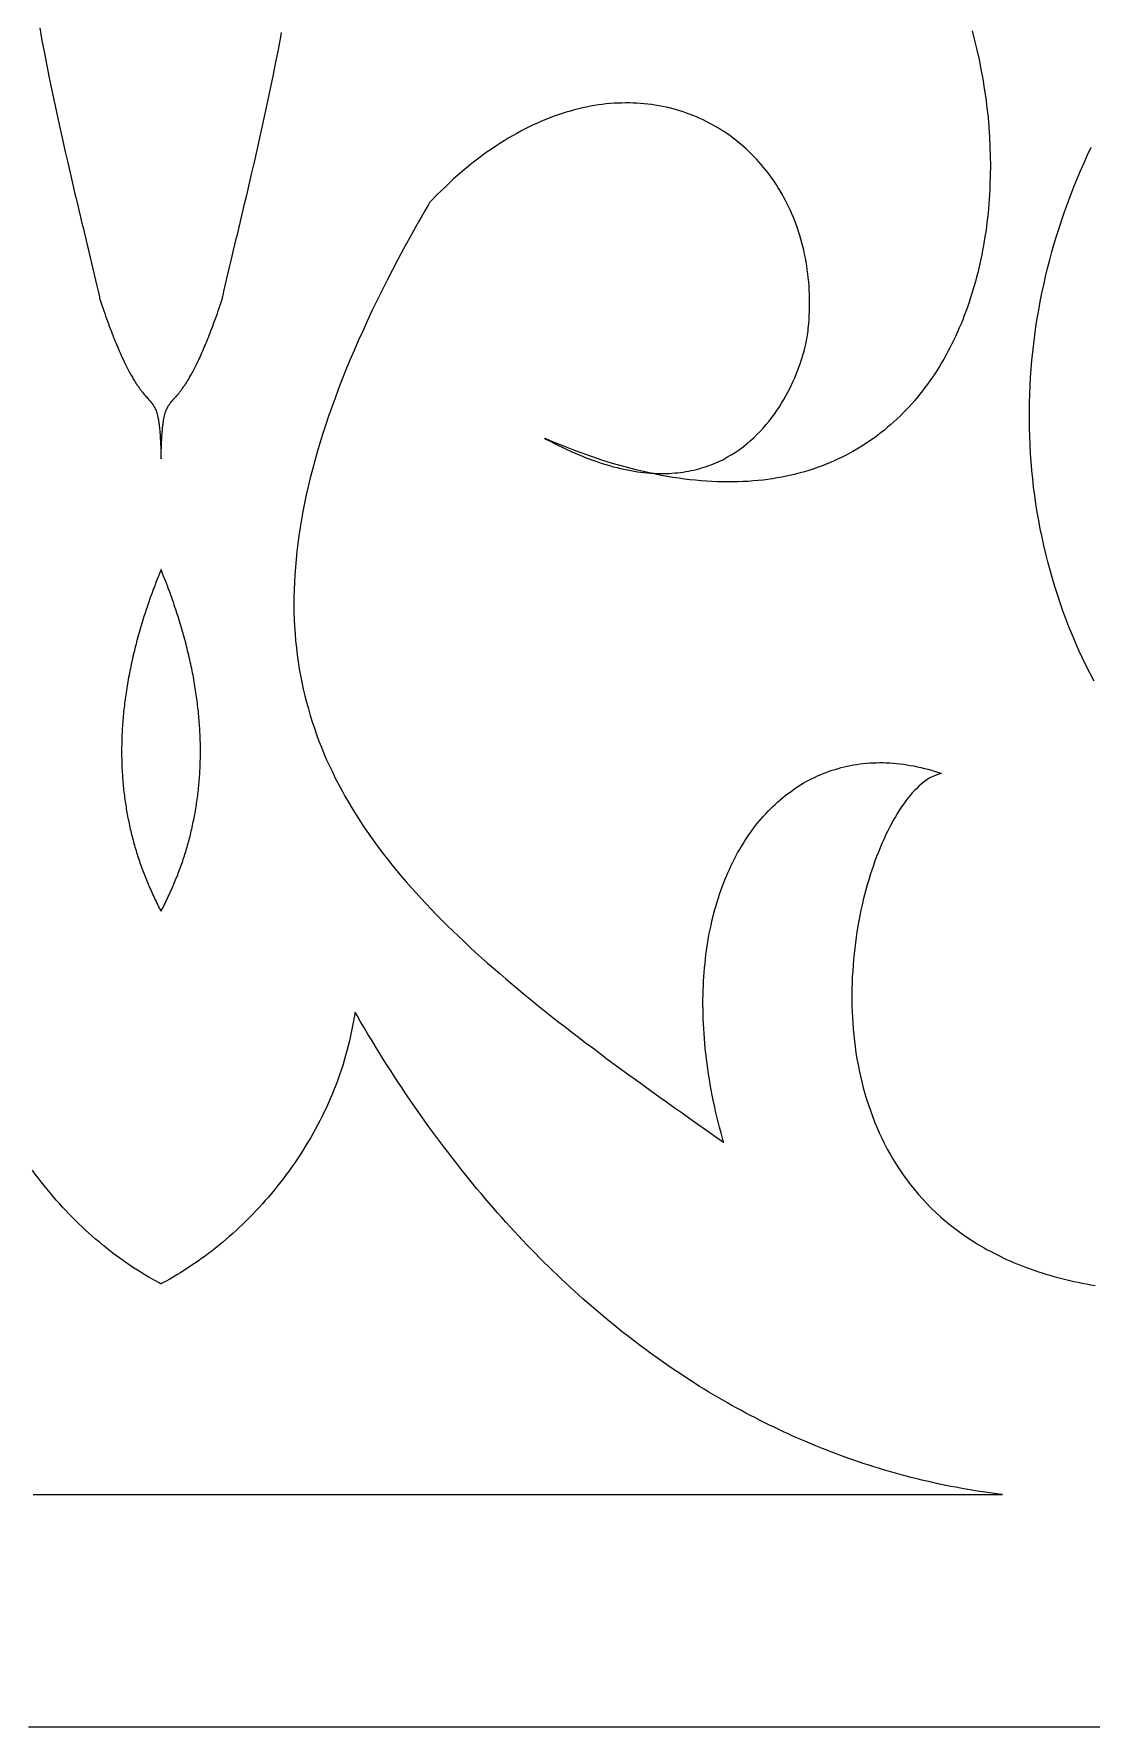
# Model space of a CAD drawing. Extents: x -53 to 64, y 95 to 135.
# Drawn here: x -11.59 to 2.4, y 95.46 to 117.87 of the extents above; entities that cross this region are included whole.
import ezdxf

# ---------------------------------------------------------------- set-up
doc = ezdxf.new("R2010")
doc.units = 0
doc.header["$MEASUREMENT"] = 0
doc.layers.add('LAYER_1', color=18, linetype='CONTINUOUS')

msp = doc.modelspace()

# ---------------------------------------------------------------- linework, layer by layer
at = {"layer": 'LAYER_1'}
for points in [[(-11.509, 117.952), (-11.494, 117.868), (-11.479, 117.785), (-11.447, 117.62), (-11.415, 117.455), (-11.382, 117.29), (-11.348, 117.125), (-11.314, 116.962), (-11.279, 116.799), (-11.243, 116.636), (-11.207, 116.474), (-11.171, 116.314), (-11.134, 116.154), (-11.097, 115.994), (-11.06, 115.836), (-11.042, 115.758), (-11.023, 115.679), (-11.005, 115.601), (-10.986, 115.523), (-10.968, 115.446), (-10.95, 115.369), (-10.931, 115.292), (-10.913, 115.215), (-10.895, 115.139), (-10.877, 115.063), (-10.859, 114.987), (-10.841, 114.912), (-10.823, 114.837), (-10.805, 114.762), (-10.788, 114.688), (-10.771, 114.614), (-10.753, 114.541), (-10.736, 114.468), (-10.719, 114.395), (-10.717, 114.386), (-10.717, 114.385), (-10.717, 114.385), (-10.717, 114.385), (-10.717, 114.385), (-10.717, 114.385), (-10.717, 114.385), (-10.717, 114.385), (-10.717, 114.385), (-10.717, 114.384), (-10.717, 114.382), (-10.717, 114.381), (-10.717, 114.377), (-10.717, 114.375), (-10.717, 114.374), (-10.717, 114.373), (-10.717, 114.373), (-10.717, 114.372), (-10.717, 114.372), (-10.717, 114.372), (-10.717, 114.372), (-10.717, 114.372), (-10.717, 114.371), (-10.713, 114.361), (-10.7, 114.322), (-10.687, 114.284), (-10.674, 114.246), (-10.662, 114.21), (-10.649, 114.174), (-10.637, 114.139), (-10.624, 114.105), (-10.612, 114.071), (-10.6, 114.038), (-10.588, 114.006), (-10.576, 113.975), (-10.565, 113.945), (-10.553, 113.915), (-10.542, 113.886), (-10.531, 113.857), (-10.52, 113.829), (-10.509, 113.802), (-10.498, 113.776), (-10.487, 113.75), (-10.477, 113.725), (-10.466, 113.701), (-10.456, 113.677), (-10.446, 113.653), (-10.436, 113.631), (-10.426, 113.609), (-10.416, 113.587), (-10.406, 113.566), (-10.397, 113.546), (-10.387, 113.526), (-10.378, 113.507), (-10.368, 113.488), (-10.359, 113.47), (-10.35, 113.452), (-10.341, 113.435), (-10.333, 113.418), (-10.324, 113.402), (-10.316, 113.386), (-10.307, 113.371), (-10.299, 113.356), (-10.291, 113.342), (-10.283, 113.328), (-10.275, 113.314), (-10.267, 113.301), (-10.259, 113.288), (-10.251, 113.276), (-10.244, 113.264), (-10.236, 113.252), (-10.229, 113.241), (-10.222, 113.23), (-10.215, 113.22), (-10.208, 113.21), (-10.201, 113.2), (-10.194, 113.19), (-10.187, 113.181), (-10.181, 113.172), (-10.174, 113.163), (-10.168, 113.154), (-10.161, 113.146), (-10.149, 113.131), (-10.137, 113.116), (-10.126, 113.102), (-10.114, 113.089), (-10.104, 113.076), (-10.093, 113.064), (-10.083, 113.053), (-10.073, 113.042), (-10.064, 113.031), (-10.055, 113.021), (-10.046, 113.011), (-10.038, 113.001), (-10.03, 112.99), (-10.022, 112.98), (-10.014, 112.97), (-10.007, 112.96), (-10, 112.949), (-9.994, 112.938), (-9.987, 112.926), (-9.981, 112.914), (-9.975, 112.901), (-9.97, 112.888), (-9.965, 112.873), (-9.96, 112.858), (-9.955, 112.842), (-9.953, 112.834), (-9.95, 112.825), (-9.948, 112.816), (-9.946, 112.807), (-9.944, 112.797), (-9.942, 112.787), (-9.94, 112.777), (-9.938, 112.766), (-9.936, 112.756), (-9.935, 112.744), (-9.933, 112.733), (-9.931, 112.721), (-9.93, 112.709), (-9.928, 112.696), (-9.927, 112.683), (-9.925, 112.669), (-9.924, 112.655), (-9.922, 112.641), (-9.921, 112.626), (-9.92, 112.611), (-9.918, 112.595), (-9.917, 112.579), (-9.916, 112.563), (-9.915, 112.545), (-9.914, 112.528), (-9.913, 112.51), (-9.912, 112.491), (-9.911, 112.472), (-9.91, 112.452), (-9.909, 112.432), (-9.908, 112.411), (-9.907, 112.39), (-9.907, 112.368), (-9.906, 112.345), (-9.905, 112.322), (-9.905, 112.298), (-9.904, 112.274), (-9.903, 112.248), (-9.903, 112.274), (-9.902, 112.298), (-9.901, 112.322), (-9.901, 112.345), (-9.9, 112.368), (-9.899, 112.39), (-9.898, 112.411), (-9.898, 112.432), (-9.897, 112.452), (-9.896, 112.472), (-9.895, 112.491), (-9.894, 112.51), (-9.893, 112.528), (-9.892, 112.545), (-9.891, 112.563), (-9.89, 112.579), (-9.888, 112.595), (-9.887, 112.611), (-9.886, 112.626), (-9.885, 112.641), (-9.883, 112.655), (-9.882, 112.669), (-9.88, 112.683), (-9.879, 112.696), (-9.877, 112.709), (-9.876, 112.721), (-9.874, 112.733), (-9.872, 112.744), (-9.87, 112.756), (-9.869, 112.766), (-9.867, 112.777), (-9.865, 112.787), (-9.863, 112.797), (-9.861, 112.807), (-9.859, 112.816), (-9.857, 112.825), (-9.854, 112.834), (-9.852, 112.842), (-9.847, 112.858), (-9.842, 112.873), (-9.837, 112.888), (-9.832, 112.901), (-9.826, 112.914), (-9.82, 112.926), (-9.814, 112.938), (-9.807, 112.949), (-9.8, 112.96), (-9.793, 112.97), (-9.786, 112.98), (-9.778, 112.99), (-9.77, 113.001), (-9.761, 113.011), (-9.753, 113.021), (-9.744, 113.031), (-9.734, 113.042), (-9.724, 113.053), (-9.714, 113.064), (-9.704, 113.076), (-9.693, 113.089), (-9.682, 113.102), (-9.67, 113.116), (-9.658, 113.131), (-9.646, 113.146), (-9.64, 113.154), (-9.633, 113.163), (-9.627, 113.172), (-9.62, 113.181), (-9.614, 113.19), (-9.607, 113.2), (-9.6, 113.21), (-9.593, 113.22), (-9.586, 113.23), (-9.579, 113.241), (-9.571, 113.252), (-9.564, 113.264), (-9.556, 113.276), (-9.549, 113.288), (-9.541, 113.301), (-9.533, 113.314), (-9.525, 113.328), (-9.517, 113.342), (-9.509, 113.356), (-9.5, 113.371), (-9.492, 113.386), (-9.484, 113.402), (-9.475, 113.418), (-9.466, 113.435), (-9.457, 113.452), (-9.448, 113.47), (-9.439, 113.488), (-9.43, 113.507), (-9.421, 113.526), (-9.411, 113.546), (-9.401, 113.566), (-9.392, 113.587), (-9.382, 113.609), (-9.372, 113.631), (-9.362, 113.653), (-9.352, 113.677), (-9.341, 113.701), (-9.331, 113.725), (-9.32, 113.75), (-9.31, 113.776), (-9.299, 113.802), (-9.288, 113.829), (-9.277, 113.857), (-9.265, 113.886), (-9.254, 113.915), (-9.243, 113.945), (-9.231, 113.975), (-9.219, 114.006), (-9.207, 114.038), (-9.195, 114.071), (-9.183, 114.105), (-9.171, 114.139), (-9.158, 114.174), (-9.146, 114.21), (-9.133, 114.246), (-9.12, 114.284), (-9.107, 114.322), (-9.094, 114.361), (-9.091, 114.371), (-9.09, 114.372), (-9.09, 114.372), (-9.09, 114.372), (-9.09, 114.372), (-9.09, 114.372), (-9.09, 114.372), (-9.09, 114.373), (-9.09, 114.373), (-9.09, 114.374), (-9.09, 114.375), (-9.09, 114.379), (-9.09, 114.383), (-9.09, 114.384), (-9.09, 114.385), (-9.09, 114.385), (-9.09, 114.385), (-9.09, 114.385), (-9.09, 114.385), (-9.09, 114.385), (-9.09, 114.386), (-9.089, 114.388), (-9.087, 114.398), (-9.083, 114.416), (-9.066, 114.488), (-9.049, 114.562), (-9.032, 114.635), (-9.014, 114.709), (-8.997, 114.784), (-8.979, 114.858), (-8.961, 114.933), (-8.943, 115.009), (-8.925, 115.084), (-8.907, 115.161), (-8.889, 115.237), (-8.871, 115.314), (-8.852, 115.391), (-8.834, 115.468), (-8.816, 115.546), (-8.797, 115.624), (-8.779, 115.702), (-8.76, 115.78), (-8.742, 115.859), (-8.705, 116.017), (-8.668, 116.176), (-8.631, 116.336), (-8.595, 116.497), (-8.559, 116.659), (-8.524, 116.822), (-8.489, 116.985), (-8.454, 117.149), (-8.42, 117.313), (-8.387, 117.478), (-8.355, 117.643), (-8.324, 117.809), (-8.309, 117.892)], [(0.829, 117.913), (0.862, 117.787), (0.893, 117.662), (0.921, 117.535), (0.947, 117.408), (0.97, 117.281), (0.991, 117.153), (1.01, 117.025), (1.026, 116.897), (1.04, 116.769), (1.051, 116.641), (1.06, 116.513), (1.066, 116.385), (1.07, 116.257), (1.071, 116.13), (1.07, 116.003), (1.066, 115.876), (1.063, 115.813), (1.06, 115.75), (1.056, 115.687), (1.051, 115.625), (1.046, 115.562), (1.04, 115.5), (1.033, 115.438), (1.026, 115.376), (1.018, 115.315), (1.01, 115.253), (1, 115.192), (0.991, 115.131), (0.98, 115.071), (0.969, 115.01), (0.958, 114.95), (0.945, 114.891), (0.932, 114.831), (0.919, 114.772), (0.904, 114.713), (0.889, 114.655), (0.874, 114.596), (0.858, 114.539), (0.841, 114.481), (0.823, 114.424), (0.805, 114.367), (0.786, 114.311), (0.767, 114.255), (0.747, 114.2), (0.726, 114.145), (0.705, 114.09), (0.683, 114.036), (0.66, 113.982), (0.636, 113.929), (0.612, 113.876), (0.588, 113.823), (0.562, 113.772), (0.536, 113.72), (0.51, 113.669), (0.482, 113.619), (0.454, 113.569), (0.426, 113.52), (0.396, 113.472), (0.366, 113.423), (0.336, 113.376), (0.304, 113.329), (0.272, 113.283), (0.24, 113.237), (0.206, 113.192), (0.172, 113.147), (0.138, 113.103), (0.102, 113.06), (0.066, 113.018), (0.03, 112.976), (-0.008, 112.934), (-0.046, 112.894), (-0.085, 112.854), (-0.124, 112.815), (-0.164, 112.777), (-0.205, 112.739), (-0.246, 112.702), (-0.288, 112.666), (-0.331, 112.63), (-0.375, 112.596), (-0.419, 112.562), (-0.464, 112.528), (-0.509, 112.496), (-0.555, 112.465), (-0.602, 112.434), (-0.65, 112.404), (-0.698, 112.375), (-0.747, 112.347), (-0.797, 112.319), (-0.847, 112.293), (-0.898, 112.267), (-0.95, 112.243), (-1.003, 112.219), (-1.056, 112.196), (-1.11, 112.174), (-1.164, 112.153), (-1.219, 112.133), (-1.275, 112.114), (-1.332, 112.096), (-1.389, 112.078), (-1.447, 112.062), (-1.506, 112.047), (-1.566, 112.032), (-1.626, 112.019), (-1.687, 112.007), (-1.748, 111.996), (-1.81, 111.986), (-1.873, 111.977), (-1.937, 111.968), (-2.001, 111.961), (-2.067, 111.956), (-2.132, 111.951), (-2.199, 111.947), (-2.266, 111.944), (-2.334, 111.943), (-2.403, 111.943), (-2.472, 111.943), (-2.542, 111.945), (-2.613, 111.948), (-2.685, 111.953), (-2.757, 111.958), (-2.83, 111.965), (-2.904, 111.973), (-2.978, 111.982), (-3.053, 111.992), (-3.129, 112.004), (-3.206, 112.016), (-3.283, 112.03), (-3.361, 112.046), (-3.44, 112.062), (-3.519, 112.08), (-3.599, 112.099), (-3.68, 112.12), (-3.762, 112.141), (-3.845, 112.164), (-3.928, 112.189), (-4.012, 112.214), (-4.096, 112.242), (-4.182, 112.27), (-4.268, 112.3), (-4.355, 112.331), (-4.442, 112.364), (-4.53, 112.398), (-4.619, 112.433), (-4.709, 112.47), (-4.8, 112.508), (-4.823, 112.518), (-4.828, 112.521), (-4.83, 112.521), (-4.83, 112.521), (-4.83, 112.521), (-4.829, 112.521), (-4.825, 112.519), (-4.811, 112.511), (-4.754, 112.481), (-4.698, 112.452), (-4.642, 112.424), (-4.586, 112.397), (-4.532, 112.371), (-4.478, 112.347), (-4.424, 112.323), (-4.371, 112.301), (-4.319, 112.279), (-4.267, 112.259), (-4.215, 112.24), (-4.165, 112.221), (-4.114, 112.204), (-4.065, 112.188), (-4.016, 112.173), (-3.967, 112.159), (-3.919, 112.145), (-3.872, 112.133), (-3.825, 112.122), (-3.778, 112.111), (-3.732, 112.102), (-3.687, 112.093), (-3.642, 112.086), (-3.598, 112.079), (-3.554, 112.073), (-3.511, 112.068), (-3.468, 112.064), (-3.426, 112.06), (-3.384, 112.058), (-3.343, 112.056), (-3.302, 112.055), (-3.262, 112.055), (-3.222, 112.055), (-3.183, 112.057), (-3.145, 112.059), (-3.106, 112.062), (-3.069, 112.065), (-3.031, 112.069), (-2.995, 112.074), (-2.958, 112.08), (-2.923, 112.086), (-2.887, 112.093), (-2.853, 112.101), (-2.818, 112.109), (-2.784, 112.118), (-2.751, 112.128), (-2.718, 112.138), (-2.686, 112.148), (-2.654, 112.16), (-2.622, 112.171), (-2.591, 112.184), (-2.56, 112.197), (-2.53, 112.21), (-2.5, 112.224), (-2.471, 112.238), (-2.442, 112.253), (-2.414, 112.269), (-2.358, 112.301), (-2.304, 112.335), (-2.252, 112.37), (-2.202, 112.408), (-2.153, 112.446), (-2.106, 112.486), (-2.061, 112.527), (-2.017, 112.57), (-1.974, 112.613), (-1.934, 112.657), (-1.895, 112.703), (-1.857, 112.748), (-1.821, 112.795), (-1.786, 112.842), (-1.753, 112.89), (-1.721, 112.938), (-1.691, 112.986), (-1.662, 113.035), (-1.635, 113.083), (-1.609, 113.132), (-1.584, 113.18), (-1.56, 113.228), (-1.538, 113.276), (-1.517, 113.323), (-1.498, 113.37), (-1.479, 113.416), (-1.462, 113.461), (-1.446, 113.506), (-1.432, 113.55), (-1.418, 113.592), (-1.406, 113.634), (-1.394, 113.674), (-1.384, 113.713), (-1.375, 113.75), (-1.367, 113.786), (-1.36, 113.821), (-1.354, 113.854), (-1.349, 113.884), (-1.344, 113.913), (-1.343, 113.927), (-1.343, 113.929), (-1.343, 113.93), (-1.342, 113.931), (-1.342, 113.933), (-1.341, 113.947), (-1.338, 113.976), (-1.332, 114.034), (-1.328, 114.091), (-1.325, 114.148), (-1.323, 114.205), (-1.321, 114.261), (-1.321, 114.317), (-1.321, 114.372), (-1.323, 114.428), (-1.325, 114.483), (-1.328, 114.537), (-1.333, 114.591), (-1.338, 114.645), (-1.344, 114.698), (-1.351, 114.751), (-1.358, 114.804), (-1.367, 114.856), (-1.377, 114.907), (-1.387, 114.958), (-1.398, 115.009), (-1.41, 115.059), (-1.423, 115.109), (-1.437, 115.158), (-1.451, 115.207), (-1.467, 115.256), (-1.483, 115.303), (-1.5, 115.351), (-1.517, 115.398), (-1.536, 115.444), (-1.555, 115.49), (-1.575, 115.535), (-1.596, 115.58), (-1.617, 115.624), (-1.639, 115.667), (-1.662, 115.71), (-1.686, 115.753), (-1.71, 115.795), (-1.735, 115.836), (-1.761, 115.876), (-1.787, 115.916), (-1.814, 115.956), (-1.842, 115.995), (-1.871, 116.033), (-1.9, 116.07), (-1.93, 116.107), (-1.96, 116.143), (-1.991, 116.179), (-2.023, 116.214), (-2.055, 116.248), (-2.088, 116.281), (-2.121, 116.314), (-2.155, 116.346), (-2.19, 116.377), (-2.225, 116.408), (-2.261, 116.438), (-2.297, 116.467), (-2.334, 116.495), (-2.371, 116.523), (-2.409, 116.55), (-2.448, 116.576), (-2.487, 116.601), (-2.526, 116.626), (-2.566, 116.649), (-2.607, 116.672), (-2.648, 116.694), (-2.689, 116.716), (-2.731, 116.736), (-2.774, 116.756), (-2.816, 116.775), (-2.86, 116.792), (-2.903, 116.809), (-2.948, 116.826), (-2.992, 116.841), (-3.037, 116.855), (-3.083, 116.869), (-3.128, 116.882), (-3.175, 116.893), (-3.221, 116.904), (-3.268, 116.914), (-3.316, 116.923), (-3.363, 116.931), (-3.411, 116.938), (-3.46, 116.944), (-3.508, 116.949), (-3.557, 116.953), (-3.607, 116.957), (-3.657, 116.959), (-3.706, 116.96), (-3.757, 116.96), (-3.807, 116.959), (-3.858, 116.958), (-3.909, 116.955), (-3.961, 116.951), (-4.012, 116.946), (-4.064, 116.94), (-4.116, 116.933), (-4.169, 116.925), (-4.221, 116.915), (-4.274, 116.905), (-4.327, 116.894), (-4.38, 116.881), (-4.434, 116.868), (-4.487, 116.853), (-4.541, 116.837), (-4.595, 116.82), (-4.649, 116.802), (-4.703, 116.783), (-4.758, 116.762), (-4.812, 116.741), (-4.867, 116.718), (-4.922, 116.694), (-4.977, 116.669), (-5.032, 116.642), (-5.087, 116.615), (-5.142, 116.586), (-5.197, 116.556), (-5.253, 116.525), (-5.308, 116.492), (-5.363, 116.459), (-5.419, 116.424), (-5.474, 116.387), (-5.53, 116.35), (-5.586, 116.311), (-5.641, 116.271), (-5.697, 116.23), (-5.753, 116.187), (-5.808, 116.143), (-5.864, 116.098), (-5.919, 116.051), (-5.975, 116.003), (-6.031, 115.954), (-6.086, 115.903), (-6.141, 115.851), (-6.197, 115.798), (-6.252, 115.743), (-6.307, 115.687), (-6.335, 115.658), (-6.342, 115.651), (-6.345, 115.648), (-6.347, 115.646), (-6.348, 115.645), (-6.349, 115.643), (-6.37, 115.606), (-6.413, 115.533), (-6.454, 115.46), (-6.495, 115.387), (-6.536, 115.315), (-6.615, 115.172), (-6.693, 115.03), (-6.768, 114.889), (-6.841, 114.75), (-6.912, 114.612), (-6.98, 114.475), (-7.047, 114.34), (-7.112, 114.206), (-7.174, 114.073), (-7.235, 113.941), (-7.293, 113.811), (-7.349, 113.682), (-7.404, 113.554), (-7.456, 113.427), (-7.506, 113.302), (-7.554, 113.178), (-7.601, 113.054), (-7.645, 112.932), (-7.687, 112.812), (-7.727, 112.692), (-7.766, 112.573), (-7.802, 112.456), (-7.837, 112.339), (-7.87, 112.224), (-7.9, 112.11), (-7.929, 111.997), (-7.956, 111.884), (-7.981, 111.773), (-8.005, 111.663), (-8.026, 111.554), (-8.046, 111.446), (-8.064, 111.339), (-8.08, 111.232), (-8.094, 111.127), (-8.106, 111.023), (-8.117, 110.919), (-8.126, 110.817), (-8.133, 110.715), (-8.139, 110.615), (-8.142, 110.515), (-8.144, 110.416), (-8.145, 110.318), (-8.144, 110.221), (-8.14, 110.124), (-8.136, 110.028), (-8.129, 109.934), (-8.122, 109.84), (-8.112, 109.746), (-8.101, 109.654), (-8.088, 109.562), (-8.074, 109.471), (-8.058, 109.381), (-8.04, 109.291), (-8.021, 109.202), (-8, 109.114), (-7.978, 109.026), (-7.954, 108.939), (-7.929, 108.853), (-7.903, 108.768), (-7.874, 108.683), (-7.845, 108.598), (-7.814, 108.514), (-7.781, 108.431), (-7.747, 108.348), (-7.712, 108.266), (-7.675, 108.185), (-7.636, 108.104), (-7.597, 108.023), (-7.556, 107.943), (-7.513, 107.864), (-7.47, 107.785), (-7.424, 107.706), (-7.378, 107.628), (-7.33, 107.551), (-7.281, 107.473), (-7.231, 107.397), (-7.179, 107.32), (-7.126, 107.244), (-7.072, 107.169), (-7.017, 107.093), (-6.96, 107.018), (-6.902, 106.944), (-6.843, 106.87), (-6.782, 106.796), (-6.721, 106.722), (-6.658, 106.649), (-6.594, 106.576), (-6.529, 106.503), (-6.463, 106.43), (-6.396, 106.358), (-6.327, 106.286), (-6.258, 106.214), (-6.187, 106.143), (-6.115, 106.071), (-6.042, 106), (-5.968, 105.929), (-5.894, 105.858), (-5.818, 105.787), (-5.741, 105.716), (-5.662, 105.646), (-5.583, 105.575), (-5.503, 105.505), (-5.422, 105.435), (-5.34, 105.364), (-5.257, 105.294), (-5.173, 105.224), (-5.089, 105.154), (-5.003, 105.084), (-4.916, 105.013), (-4.829, 104.943), (-4.74, 104.873), (-4.651, 104.803), (-4.56, 104.733), (-4.469, 104.662), (-4.377, 104.592), (-4.285, 104.521), (-4.191, 104.451), (-4.097, 104.38), (-4.002, 104.309), (-3.906, 104.238), (-3.809, 104.167), (-3.711, 104.096), (-3.613, 104.024), (-3.514, 103.953), (-3.414, 103.881), (-3.314, 103.809), (-3.213, 103.736), (-3.111, 103.664), (-3.008, 103.591), (-2.905, 103.518), (-2.801, 103.444), (-2.697, 103.371), (-2.592, 103.297), (-2.486, 103.222), (-2.46, 103.204), (-2.458, 103.203), (-2.458, 103.204), (-2.459, 103.206), (-2.46, 103.211), (-2.463, 103.22), (-2.473, 103.256), (-2.493, 103.329), (-2.512, 103.401), (-2.53, 103.473), (-2.547, 103.545), (-2.564, 103.616), (-2.58, 103.687), (-2.595, 103.758), (-2.609, 103.828), (-2.622, 103.898), (-2.635, 103.968), (-2.646, 104.037), (-2.657, 104.106), (-2.668, 104.174), (-2.677, 104.242), (-2.686, 104.31), (-2.694, 104.377), (-2.701, 104.444), (-2.707, 104.51), (-2.713, 104.576), (-2.718, 104.641), (-2.722, 104.706), (-2.725, 104.771), (-2.728, 104.835), (-2.73, 104.899), (-2.731, 104.962), (-2.732, 105.025), (-2.732, 105.088), (-2.731, 105.15), (-2.729, 105.211), (-2.727, 105.272), (-2.724, 105.333), (-2.72, 105.393), (-2.716, 105.452), (-2.711, 105.511), (-2.705, 105.57), (-2.699, 105.628), (-2.692, 105.686), (-2.685, 105.743), (-2.676, 105.799), (-2.667, 105.855), (-2.658, 105.911), (-2.648, 105.966), (-2.637, 106.02), (-2.625, 106.074), (-2.613, 106.128), (-2.601, 106.18), (-2.587, 106.233), (-2.574, 106.284), (-2.559, 106.335), (-2.544, 106.386), (-2.528, 106.436), (-2.512, 106.485), (-2.495, 106.534), (-2.478, 106.583), (-2.46, 106.63), (-2.441, 106.677), (-2.422, 106.724), (-2.403, 106.77), (-2.383, 106.815), (-2.362, 106.859), (-2.34, 106.903), (-2.319, 106.947), (-2.296, 106.99), (-2.273, 107.032), (-2.25, 107.073), (-2.226, 107.114), (-2.202, 107.154), (-2.177, 107.194), (-2.151, 107.233), (-2.125, 107.271), (-2.099, 107.308), (-2.072, 107.345), (-2.045, 107.381), (-2.017, 107.417), (-1.989, 107.452), (-1.96, 107.486), (-1.931, 107.519), (-1.901, 107.552), (-1.871, 107.584), (-1.84, 107.615), (-1.809, 107.646), (-1.777, 107.675), (-1.746, 107.705), (-1.713, 107.733), (-1.68, 107.761), (-1.647, 107.788), (-1.614, 107.814), (-1.58, 107.839), (-1.545, 107.864), (-1.51, 107.888), (-1.475, 107.911), (-1.44, 107.933), (-1.404, 107.955), (-1.367, 107.976), (-1.331, 107.996), (-1.294, 108.015), (-1.256, 108.033), (-1.218, 108.051), (-1.18, 108.068), (-1.142, 108.084), (-1.103, 108.099), (-1.064, 108.113), (-1.024, 108.127), (-0.984, 108.139), (-0.944, 108.151), (-0.903, 108.162), (-0.863, 108.173), (-0.822, 108.182), (-0.78, 108.191), (-0.738, 108.198), (-0.696, 108.205), (-0.654, 108.211), (-0.611, 108.216), (-0.569, 108.22), (-0.525, 108.223), (-0.482, 108.226), (-0.438, 108.227), (-0.394, 108.228), (-0.35, 108.228), (-0.306, 108.226), (-0.261, 108.224), (-0.216, 108.221), (-0.171, 108.217), (-0.126, 108.213), (-0.08, 108.207), (-0.034, 108.2), (0.012, 108.192), (0.058, 108.184), (0.105, 108.174), (0.151, 108.164), (0.198, 108.152), (0.245, 108.14), (0.292, 108.126), (0.34, 108.112), (0.387, 108.097), (0.411, 108.089), (0.423, 108.085), (0.425, 108.084), (0.425, 108.084), (0.425, 108.084), (0.423, 108.083), (0.42, 108.083), (0.39, 108.075), (0.361, 108.066), (0.332, 108.054), (0.302, 108.041), (0.272, 108.025), (0.243, 108.007), (0.213, 107.987), (0.184, 107.965), (0.154, 107.941), (0.125, 107.915), (0.096, 107.887), (0.067, 107.858), (0.038, 107.826), (0.009, 107.793), (-0.02, 107.758), (-0.048, 107.721), (-0.076, 107.683), (-0.104, 107.642), (-0.132, 107.601), (-0.159, 107.557), (-0.186, 107.512), (-0.213, 107.466), (-0.239, 107.418), (-0.265, 107.369), (-0.291, 107.318), (-0.316, 107.266), (-0.34, 107.212), (-0.365, 107.158), (-0.388, 107.102), (-0.411, 107.044), (-0.434, 106.986), (-0.456, 106.926), (-0.477, 106.866), (-0.498, 106.804), (-0.519, 106.741), (-0.538, 106.677), (-0.557, 106.612), (-0.575, 106.546), (-0.593, 106.48), (-0.61, 106.412), (-0.626, 106.344), (-0.641, 106.274), (-0.655, 106.204), (-0.669, 106.134), (-0.682, 106.062), (-0.694, 105.99), (-0.705, 105.917), (-0.715, 105.844), (-0.724, 105.77), (-0.733, 105.696), (-0.74, 105.621), (-0.746, 105.546), (-0.751, 105.47), (-0.756, 105.394), (-0.759, 105.317), (-0.761, 105.241), (-0.762, 105.164), (-0.762, 105.086), (-0.761, 105.009), (-0.758, 104.931), (-0.755, 104.854), (-0.75, 104.776), (-0.744, 104.698), (-0.736, 104.62), (-0.728, 104.542), (-0.718, 104.465), (-0.707, 104.387), (-0.694, 104.309), (-0.68, 104.232), (-0.665, 104.154), (-0.648, 104.077), (-0.63, 104.001), (-0.611, 103.924), (-0.59, 103.848), (-0.567, 103.772), (-0.543, 103.697), (-0.517, 103.622), (-0.49, 103.548), (-0.462, 103.474), (-0.431, 103.401), (-0.399, 103.328), (-0.366, 103.256), (-0.33, 103.184), (-0.293, 103.113), (-0.255, 103.043), (-0.214, 102.974), (-0.172, 102.906), (-0.128, 102.838), (-0.083, 102.771), (-0.035, 102.705), (0.014, 102.64), (0.065, 102.576), (0.119, 102.513), (0.174, 102.452), (0.231, 102.391), (0.289, 102.331), (0.35, 102.272), (0.413, 102.215), (0.478, 102.159), (0.545, 102.104), (0.614, 102.051), (0.685, 101.998), (0.758, 101.948), (0.833, 101.898), (0.872, 101.874), (0.911, 101.85), (0.95, 101.827), (0.99, 101.804), (1.031, 101.781), (1.072, 101.759), (1.114, 101.737), (1.156, 101.715), (1.199, 101.694), (1.242, 101.673), (1.286, 101.653), (1.331, 101.633), (1.376, 101.613), (1.421, 101.594), (1.468, 101.576), (1.514, 101.557), (1.562, 101.54), (1.61, 101.522), (1.658, 101.505), (1.707, 101.489), (1.757, 101.473), (1.807, 101.457), (1.858, 101.442), (1.91, 101.427), (1.962, 101.413), (2.015, 101.399), (2.068, 101.386), (2.122, 101.373), (2.176, 101.361), (2.232, 101.349), (2.287, 101.338), (2.344, 101.327), (2.401, 101.317), (2.458, 101.307)], [(2.443, 109.304), (2.391, 109.406), (2.34, 109.508), (2.291, 109.611), (2.243, 109.714), (2.197, 109.818), (2.153, 109.922), (2.111, 110.027), (2.07, 110.133), (2.031, 110.239), (1.994, 110.345), (1.958, 110.452), (1.924, 110.56), (1.892, 110.667), (1.861, 110.775), (1.832, 110.884), (1.805, 110.993), (1.779, 111.102), (1.755, 111.211), (1.732, 111.321), (1.712, 111.431), (1.692, 111.541), (1.675, 111.652), (1.659, 111.763), (1.644, 111.874), (1.632, 111.985), (1.621, 112.096), (1.611, 112.208), (1.603, 112.319), (1.597, 112.431), (1.592, 112.543), (1.589, 112.655), (1.588, 112.767), (1.588, 112.879), (1.589, 112.991), (1.593, 113.103), (1.597, 113.215), (1.604, 113.327), (1.612, 113.439), (1.621, 113.551), (1.632, 113.662), (1.645, 113.774), (1.659, 113.886), (1.675, 113.997), (1.692, 114.108), (1.711, 114.219), (1.732, 114.33), (1.753, 114.441), (1.777, 114.551), (1.802, 114.661), (1.828, 114.771), (1.857, 114.881), (1.886, 114.99), (1.917, 115.099), (1.95, 115.208), (1.984, 115.316), (2.02, 115.424), (2.057, 115.531), (2.095, 115.638), (2.135, 115.745), (2.177, 115.851), (2.22, 115.957), (2.265, 116.062), (2.311, 116.167), (2.358, 116.271), (2.407, 116.375)], [(-11.595, 98.539), (-11.511, 98.539), (-11.429, 98.539), (-11.348, 98.539), (-11.269, 98.539), (-11.192, 98.539), (-11.154, 98.539), (-11.116, 98.539), (-11.079, 98.539), (-11.043, 98.539), (-11.007, 98.539), (-10.971, 98.539), (-10.936, 98.539), (-10.901, 98.539), (-10.867, 98.539), (-10.834, 98.539), (-10.801, 98.539), (-10.768, 98.539), (-10.736, 98.539), (-10.704, 98.539), (-10.673, 98.539), (-10.643, 98.539), (-10.613, 98.539), (-10.583, 98.539), (-10.554, 98.539), (-10.526, 98.539), (-10.498, 98.539), (-10.471, 98.539), (-10.444, 98.539), (-10.418, 98.539), (-10.393, 98.539), (-10.368, 98.539), (-10.343, 98.539), (-10.32, 98.539), (-10.296, 98.539), (-10.274, 98.539), (-10.252, 98.539), (-10.231, 98.539), (-10.21, 98.539), (-10.19, 98.539), (-10.17, 98.539), (-10.152, 98.539), (-10.133, 98.539), (-10.116, 98.539), (-10.099, 98.539), (-10.083, 98.539), (-10.067, 98.539), (-10.052, 98.539), (-10.038, 98.539), (-10.025, 98.539), (-10.012, 98.539), (-10, 98.539), (-9.988, 98.539), (-9.977, 98.539), (-9.967, 98.539), (-9.958, 98.539), (-9.949, 98.539), (-9.941, 98.539), (-9.934, 98.539), (-9.928, 98.539), (-9.922, 98.539), (-9.917, 98.539), (-9.913, 98.539), (-9.909, 98.539), (-9.907, 98.539), (-9.905, 98.539), (-9.904, 98.539), (-9.903, 98.539), (-9.903, 98.539), (-9.902, 98.539), (-9.9, 98.539), (-9.897, 98.539), (-9.894, 98.539), (-9.889, 98.539), (-9.884, 98.539), (-9.879, 98.539), (-9.872, 98.539), (-9.865, 98.539), (-9.857, 98.539), (-9.849, 98.539), (-9.839, 98.539), (-9.829, 98.539), (-9.818, 98.539), (-9.807, 98.539), (-9.795, 98.539), (-9.782, 98.539), (-9.768, 98.539), (-9.754, 98.539), (-9.739, 98.539), (-9.724, 98.539), (-9.708, 98.539), (-9.691, 98.539), (-9.673, 98.539), (-9.655, 98.539), (-9.636, 98.539), (-9.617, 98.539), (-9.597, 98.539), (-9.576, 98.539), (-9.555, 98.539), (-9.533, 98.539), (-9.51, 98.539), (-9.487, 98.539), (-9.463, 98.539), (-9.439, 98.539), (-9.414, 98.539), (-9.388, 98.539), (-9.362, 98.539), (-9.336, 98.539), (-9.308, 98.539), (-9.281, 98.539), (-9.252, 98.539), (-9.223, 98.539), (-9.194, 98.539), (-9.164, 98.539), (-9.133, 98.539), (-9.102, 98.539), (-9.071, 98.539), (-9.039, 98.539), (-9.006, 98.539), (-8.973, 98.539), (-8.939, 98.539), (-8.905, 98.539), (-8.871, 98.539), (-8.835, 98.539), (-8.8, 98.539), (-8.764, 98.539), (-8.727, 98.539), (-8.69, 98.539), (-8.653, 98.539), (-8.615, 98.539), (-8.538, 98.539), (-8.459, 98.539), (-8.378, 98.539), (-8.296, 98.539), (-8.212, 98.539), (-8.126, 98.539), (-8.039, 98.539), (-7.951, 98.539), (-7.861, 98.539), (-7.769, 98.539), (-7.676, 98.539), (-7.582, 98.539), (-7.487, 98.539), (-7.39, 98.539), (-7.292, 98.539), (-7.193, 98.539), (-7.093, 98.539), (-6.992, 98.539), (-6.89, 98.539), (-6.786, 98.539), (-6.682, 98.539), (-6.577, 98.539), (-6.471, 98.539), (-6.364, 98.539), (-6.257, 98.539), (-6.148, 98.539), (-6.039, 98.539), (-5.93, 98.539), (-5.82, 98.539), (-5.709, 98.539), (-5.598, 98.539), (-5.374, 98.539), (-5.148, 98.539), (-4.921, 98.539), (-4.694, 98.539), (-4.465, 98.539), (-4.009, 98.539), (-3.781, 98.539), (-3.554, 98.539), (-3.328, 98.539), (-3.104, 98.539), (-2.993, 98.539), (-2.882, 98.539), (-2.771, 98.539), (-2.662, 98.539), (-2.553, 98.539), (-2.444, 98.539), (-2.336, 98.539), (-2.229, 98.539), (-2.123, 98.539), (-2.018, 98.539), (-1.913, 98.539), (-1.81, 98.539), (-1.707, 98.539), (-1.606, 98.539), (-1.505, 98.539), (-1.406, 98.539), (-1.308, 98.539), (-1.211, 98.539), (-1.115, 98.539), (-1.02, 98.539), (-0.927, 98.539), (-0.835, 98.539), (-0.745, 98.539), (-0.656, 98.539), (-0.568, 98.539), (-0.482, 98.539), (-0.398, 98.539), (-0.315, 98.539), (-0.234, 98.539), (-0.155, 98.539), (-0.077, 98.539), (-0.039, 98.539), (-0.001, 98.539), (0.036, 98.539), (0.073, 98.539), (0.109, 98.539), (0.145, 98.539), (0.181, 98.539), (0.216, 98.539), (0.25, 98.539), (0.284, 98.539), (0.317, 98.539), (0.35, 98.539), (0.383, 98.539), (0.414, 98.539), (0.446, 98.539), (0.477, 98.539), (0.507, 98.539), (0.537, 98.539), (0.566, 98.539), (0.595, 98.539), (0.623, 98.539), (0.65, 98.539), (0.677, 98.539), (0.704, 98.539), (0.73, 98.539), (0.755, 98.539), (0.78, 98.539), (0.804, 98.539), (0.827, 98.539), (0.85, 98.539), (0.872, 98.539), (0.894, 98.539), (0.915, 98.539), (0.936, 98.539), (0.955, 98.539), (0.975, 98.539), (0.993, 98.539), (1.011, 98.539), (1.028, 98.539), (1.045, 98.539), (1.061, 98.539), (1.076, 98.539), (1.091, 98.539), (1.104, 98.539), (1.118, 98.539), (1.13, 98.539), (1.142, 98.539), (1.153, 98.539), (1.164, 98.539), (1.173, 98.539), (1.183, 98.539), (1.191, 98.539), (1.198, 98.539), (1.205, 98.539), (1.211, 98.539), (1.217, 98.539), (1.221, 98.539), (1.225, 98.539), (1.228, 98.539), (1.231, 98.539), (1.232, 98.539), (1.233, 98.539), (1.233, 98.539), (1.233, 98.539), (1.232, 98.54), (1.228, 98.54), (1.22, 98.541), (1.188, 98.545), (1.124, 98.553), (0.996, 98.571), (0.868, 98.591), (0.804, 98.601), (0.74, 98.612), (0.676, 98.624), (0.612, 98.636), (0.548, 98.648), (0.484, 98.661), (0.42, 98.674), (0.357, 98.688), (0.293, 98.702), (0.229, 98.716), (0.165, 98.731), (0.101, 98.747), (0.038, 98.763), (-0.026, 98.779), (-0.09, 98.796), (-0.153, 98.813), (-0.217, 98.831), (-0.28, 98.85), (-0.344, 98.868), (-0.407, 98.887), (-0.471, 98.907), (-0.534, 98.927), (-0.597, 98.948), (-0.661, 98.969), (-0.724, 98.99), (-0.787, 99.012), (-0.85, 99.035), (-0.914, 99.058), (-0.977, 99.081), (-1.04, 99.105), (-1.102, 99.13), (-1.165, 99.155), (-1.228, 99.18), (-1.291, 99.206), (-1.354, 99.232), (-1.416, 99.259), (-1.479, 99.286), (-1.541, 99.314), (-1.604, 99.342), (-1.666, 99.371), (-1.729, 99.4), (-1.791, 99.43), (-1.853, 99.46), (-1.915, 99.491), (-1.977, 99.522), (-2.039, 99.553), (-2.101, 99.586), (-2.163, 99.618), (-2.224, 99.651), (-2.286, 99.685), (-2.348, 99.719), (-2.409, 99.754), (-2.47, 99.789), (-2.532, 99.825), (-2.593, 99.861), (-2.654, 99.897), (-2.715, 99.935), (-2.776, 99.972), (-2.837, 100.01), (-2.897, 100.049), (-2.958, 100.088), (-3.018, 100.128), (-3.079, 100.168), (-3.139, 100.209), (-3.199, 100.25), (-3.26, 100.292), (-3.319, 100.334), (-3.379, 100.377), (-3.439, 100.42), (-3.499, 100.464), (-3.558, 100.508), (-3.618, 100.553), (-3.677, 100.599), (-3.736, 100.645), (-3.795, 100.691), (-3.854, 100.738), (-3.913, 100.785), (-3.972, 100.833), (-4.03, 100.882), (-4.089, 100.931), (-4.147, 100.98), (-4.205, 101.031), (-4.264, 101.081), (-4.321, 101.132), (-4.379, 101.184), (-4.437, 101.236), (-4.494, 101.289), (-4.552, 101.342), (-4.609, 101.396), (-4.666, 101.451), (-4.723, 101.505), (-4.78, 101.561), (-4.837, 101.617), (-4.893, 101.673), (-4.95, 101.731), (-5.006, 101.788), (-5.062, 101.846), (-5.118, 101.905), (-5.174, 101.964), (-5.229, 102.024), (-5.285, 102.085), (-5.34, 102.145), (-5.395, 102.207), (-5.45, 102.269), (-5.505, 102.332), (-5.56, 102.395), (-5.614, 102.458), (-5.669, 102.523), (-5.723, 102.587), (-5.777, 102.653), (-5.831, 102.719), (-5.884, 102.785), (-5.938, 102.852), (-5.991, 102.92), (-6.044, 102.988), (-6.097, 103.057), (-6.15, 103.126), (-6.202, 103.196), (-6.255, 103.266), (-6.307, 103.337), (-6.359, 103.409), (-6.411, 103.481), (-6.462, 103.554), (-6.514, 103.627), (-6.565, 103.701), (-6.616, 103.775), (-6.667, 103.85), (-6.718, 103.926), (-6.768, 104.002), (-6.818, 104.079), (-6.869, 104.156), (-6.918, 104.234), (-6.968, 104.313), (-7.018, 104.392), (-7.067, 104.472), (-7.116, 104.552), (-7.165, 104.633), (-7.213, 104.714), (-7.262, 104.796), (-7.31, 104.879), (-7.334, 104.92), (-7.337, 104.925), (-7.337, 104.926), (-7.337, 104.926), (-7.338, 104.925), (-7.338, 104.924), (-7.338, 104.92), (-7.34, 104.912), (-7.345, 104.878), (-7.356, 104.81), (-7.368, 104.743), (-7.381, 104.677), (-7.395, 104.61), (-7.41, 104.545), (-7.426, 104.479), (-7.443, 104.414), (-7.461, 104.349), (-7.479, 104.285), (-7.499, 104.221), (-7.52, 104.157), (-7.541, 104.094), (-7.564, 104.031), (-7.587, 103.969), (-7.611, 103.907), (-7.636, 103.846), (-7.662, 103.785), (-7.688, 103.725), (-7.715, 103.665), (-7.744, 103.605), (-7.772, 103.546), (-7.802, 103.488), (-7.832, 103.43), (-7.863, 103.372), (-7.895, 103.315), (-7.927, 103.259), (-7.96, 103.203), (-7.994, 103.147), (-8.028, 103.092), (-8.063, 103.038), (-8.098, 102.984), (-8.134, 102.931), (-8.171, 102.878), (-8.208, 102.826), (-8.246, 102.775), (-8.284, 102.724), (-8.323, 102.674), (-8.362, 102.624), (-8.402, 102.575), (-8.442, 102.526), (-8.483, 102.478), (-8.524, 102.431), (-8.565, 102.384), (-8.607, 102.338), (-8.649, 102.293), (-8.692, 102.248), (-8.735, 102.204), (-8.779, 102.161), (-8.822, 102.118), (-8.866, 102.077), (-8.911, 102.035), (-8.955, 101.995), (-9, 101.955), (-9.045, 101.916), (-9.09, 101.877), (-9.136, 101.839), (-9.182, 101.802), (-9.228, 101.766), (-9.274, 101.731), (-9.32, 101.696), (-9.367, 101.662), (-9.413, 101.629), (-9.46, 101.596), (-9.507, 101.565), (-9.554, 101.534), (-9.601, 101.504), (-9.648, 101.474), (-9.695, 101.446), (-9.742, 101.418), (-9.789, 101.391), (-9.836, 101.365), (-9.883, 101.34), (-9.895, 101.334), (-9.901, 101.331), (-9.902, 101.33), (-9.903, 101.33), (-9.904, 101.33), (-9.907, 101.331), (-9.93, 101.344), (-9.977, 101.369), (-10.025, 101.395), (-10.072, 101.422), (-10.119, 101.45), (-10.166, 101.478), (-10.213, 101.508), (-10.26, 101.538), (-10.307, 101.569), (-10.354, 101.601), (-10.401, 101.633), (-10.447, 101.667), (-10.494, 101.701), (-10.54, 101.736), (-10.586, 101.771), (-10.632, 101.808), (-10.678, 101.845), (-10.724, 101.883), (-10.769, 101.921), (-10.814, 101.96), (-10.859, 102), (-10.903, 102.041), (-10.948, 102.082), (-10.992, 102.125), (-11.035, 102.167), (-11.079, 102.211), (-11.122, 102.255), (-11.164, 102.3), (-11.207, 102.345), (-11.248, 102.391), (-11.29, 102.438), (-11.331, 102.485), (-11.371, 102.533), (-11.412, 102.582), (-11.451, 102.631), (-11.49, 102.681), (-11.529, 102.731), (-11.567, 102.782), (-11.605, 102.834)], [(3.13, 95.461), (2.173, 95.461), (1.222, 95.461), (0.277, 95.461), (-0.661, 95.461), (-1.592, 95.461), (-2.515, 95.461), (-3.43, 95.461), (-4.337, 95.461), (-5.235, 95.461), (-6.125, 95.461), (-7.004, 95.461), (-7.874, 95.461), (-8.734, 95.461), (-9.16, 95.461), (-9.583, 95.461), (-10.004, 95.461), (-10.422, 95.461), (-10.837, 95.461), (-11.249, 95.461), (-11.658, 95.461)]]:
    msp.add_lwpolyline(points, dxfattribs=at)
msp.add_lwpolyline([(-9.903, 106.26), (-9.892, 106.282), (-9.881, 106.303), (-9.87, 106.324), (-9.859, 106.346), (-9.848, 106.367), (-9.838, 106.389), (-9.827, 106.411), (-9.817, 106.433), (-9.807, 106.454), (-9.796, 106.476), (-9.786, 106.498), (-9.776, 106.52), (-9.767, 106.542), (-9.757, 106.564), (-9.747, 106.586), (-9.738, 106.608), (-9.728, 106.631), (-9.719, 106.653), (-9.71, 106.675), (-9.701, 106.698), (-9.692, 106.72), (-9.683, 106.743), (-9.675, 106.765), (-9.666, 106.788), (-9.658, 106.81), (-9.649, 106.833), (-9.641, 106.856), (-9.633, 106.879), (-9.625, 106.902), (-9.617, 106.925), (-9.609, 106.948), (-9.602, 106.971), (-9.594, 106.994), (-9.587, 107.017), (-9.58, 107.04), (-9.573, 107.064), (-9.566, 107.087), (-9.559, 107.11), (-9.552, 107.134), (-9.545, 107.158), (-9.539, 107.181), (-9.533, 107.205), (-9.526, 107.228), (-9.52, 107.252), (-9.514, 107.276), (-9.508, 107.3), (-9.503, 107.324), (-9.497, 107.348), (-9.491, 107.372), (-9.486, 107.396), (-9.481, 107.42), (-9.476, 107.445), (-9.471, 107.469), (-9.466, 107.493), (-9.461, 107.518), (-9.457, 107.542), (-9.452, 107.567), (-9.448, 107.591), (-9.444, 107.616), (-9.44, 107.641), (-9.436, 107.666), (-9.432, 107.691), (-9.429, 107.715), (-9.425, 107.74), (-9.422, 107.765), (-9.418, 107.791), (-9.415, 107.816), (-9.412, 107.841), (-9.409, 107.866), (-9.407, 107.892), (-9.404, 107.917), (-9.402, 107.943), (-9.4, 107.968), (-9.397, 107.994), (-9.395, 108.019), (-9.394, 108.045), (-9.392, 108.071), (-9.39, 108.097), (-9.389, 108.123), (-9.387, 108.149), (-9.386, 108.175), (-9.385, 108.201), (-9.384, 108.227), (-9.384, 108.253), (-9.383, 108.28), (-9.383, 108.306), (-9.382, 108.332), (-9.382, 108.359), (-9.382, 108.385), (-9.382, 108.412), (-9.382, 108.439), (-9.383, 108.465), (-9.383, 108.492), (-9.384, 108.519), (-9.385, 108.546), (-9.386, 108.573), (-9.387, 108.6), (-9.388, 108.627), (-9.39, 108.655), (-9.391, 108.682), (-9.393, 108.709), (-9.395, 108.737), (-9.397, 108.764), (-9.399, 108.792), (-9.402, 108.819), (-9.404, 108.847), (-9.407, 108.875), (-9.409, 108.902), (-9.412, 108.93), (-9.416, 108.958), (-9.419, 108.986), (-9.422, 109.014), (-9.426, 109.043), (-9.429, 109.071), (-9.433, 109.099), (-9.437, 109.127), (-9.441, 109.156), (-9.446, 109.184), (-9.45, 109.213), (-9.455, 109.241), (-9.46, 109.27), (-9.465, 109.299), (-9.47, 109.328), (-9.475, 109.357), (-9.48, 109.386), (-9.486, 109.415), (-9.492, 109.444), (-9.498, 109.473), (-9.504, 109.502), (-9.51, 109.531), (-9.516, 109.561), (-9.523, 109.59), (-9.53, 109.62), (-9.536, 109.649), (-9.543, 109.679), (-9.551, 109.709), (-9.558, 109.739), (-9.565, 109.768), (-9.573, 109.798), (-9.581, 109.828), (-9.589, 109.859), (-9.597, 109.889), (-9.606, 109.919), (-9.614, 109.949), (-9.623, 109.98), (-9.632, 110.01), (-9.641, 110.041), (-9.65, 110.071), (-9.659, 110.102), (-9.669, 110.132), (-9.678, 110.163), (-9.688, 110.194), (-9.698, 110.225), (-9.708, 110.256), (-9.719, 110.287), (-9.729, 110.318), (-9.74, 110.35), (-9.751, 110.381), (-9.762, 110.412), (-9.773, 110.444), (-9.784, 110.475), (-9.796, 110.507), (-9.808, 110.539), (-9.819, 110.57), (-9.832, 110.602), (-9.844, 110.634), (-9.856, 110.666), (-9.869, 110.698), (-9.882, 110.73), (-9.895, 110.762), (-9.901, 110.779), (-9.903, 110.783), (-9.903, 110.784), (-9.903, 110.784), (-9.903, 110.784), (-9.903, 110.784), (-9.903, 110.784), (-9.904, 110.783), (-9.905, 110.779), (-9.912, 110.762), (-9.925, 110.73), (-9.938, 110.698), (-9.95, 110.666), (-9.963, 110.634), (-9.975, 110.602), (-9.987, 110.57), (-9.999, 110.539), (-10.011, 110.507), (-10.022, 110.475), (-10.034, 110.444), (-10.045, 110.412), (-10.056, 110.381), (-10.067, 110.35), (-10.078, 110.318), (-10.088, 110.287), (-10.099, 110.256), (-10.109, 110.225), (-10.119, 110.194), (-10.129, 110.163), (-10.138, 110.132), (-10.148, 110.102), (-10.157, 110.071), (-10.166, 110.041), (-10.175, 110.01), (-10.184, 109.98), (-10.193, 109.949), (-10.201, 109.919), (-10.21, 109.889), (-10.218, 109.859), (-10.226, 109.828), (-10.234, 109.798), (-10.241, 109.768), (-10.249, 109.739), (-10.256, 109.709), (-10.264, 109.679), (-10.271, 109.649), (-10.277, 109.62), (-10.284, 109.59), (-10.291, 109.561), (-10.297, 109.531), (-10.303, 109.502), (-10.309, 109.473), (-10.315, 109.444), (-10.321, 109.415), (-10.327, 109.386), (-10.332, 109.357), (-10.337, 109.328), (-10.342, 109.299), (-10.347, 109.27), (-10.352, 109.241), (-10.357, 109.213), (-10.361, 109.184), (-10.366, 109.156), (-10.37, 109.127), (-10.374, 109.099), (-10.378, 109.071), (-10.381, 109.043), (-10.385, 109.014), (-10.388, 108.986), (-10.392, 108.958), (-10.395, 108.93), (-10.398, 108.902), (-10.4, 108.875), (-10.403, 108.847), (-10.406, 108.819), (-10.408, 108.792), (-10.41, 108.764), (-10.412, 108.737), (-10.414, 108.709), (-10.416, 108.682), (-10.417, 108.655), (-10.419, 108.627), (-10.42, 108.6), (-10.421, 108.573), (-10.422, 108.546), (-10.423, 108.519), (-10.424, 108.492), (-10.424, 108.465), (-10.425, 108.439), (-10.425, 108.412), (-10.425, 108.385), (-10.425, 108.359), (-10.425, 108.332), (-10.425, 108.306), (-10.424, 108.28), (-10.423, 108.253), (-10.423, 108.227), (-10.422, 108.201), (-10.421, 108.175), (-10.42, 108.149), (-10.418, 108.123), (-10.417, 108.097), (-10.415, 108.071), (-10.414, 108.045), (-10.412, 108.019), (-10.41, 107.994), (-10.408, 107.968), (-10.405, 107.943), (-10.403, 107.917), (-10.4, 107.892), (-10.398, 107.866), (-10.395, 107.841), (-10.392, 107.816), (-10.389, 107.791), (-10.385, 107.765), (-10.382, 107.74), (-10.379, 107.715), (-10.375, 107.691), (-10.371, 107.666), (-10.367, 107.641), (-10.363, 107.616), (-10.359, 107.591), (-10.355, 107.567), (-10.35, 107.542), (-10.346, 107.518), (-10.341, 107.493), (-10.336, 107.469), (-10.331, 107.445), (-10.326, 107.42), (-10.321, 107.396), (-10.316, 107.372), (-10.31, 107.348), (-10.304, 107.324), (-10.299, 107.3), (-10.293, 107.276), (-10.287, 107.252), (-10.281, 107.228), (-10.274, 107.205), (-10.268, 107.181), (-10.262, 107.158), (-10.255, 107.134), (-10.248, 107.11), (-10.241, 107.087), (-10.234, 107.064), (-10.227, 107.04), (-10.22, 107.017), (-10.213, 106.994), (-10.205, 106.971), (-10.198, 106.948), (-10.19, 106.925), (-10.182, 106.902), (-10.174, 106.879), (-10.166, 106.856), (-10.158, 106.833), (-10.149, 106.81), (-10.141, 106.788), (-10.132, 106.765), (-10.124, 106.743), (-10.115, 106.72), (-10.106, 106.698), (-10.097, 106.675), (-10.088, 106.653), (-10.078, 106.631), (-10.069, 106.608), (-10.06, 106.586), (-10.05, 106.564), (-10.04, 106.542), (-10.03, 106.52), (-10.02, 106.498), (-10.01, 106.476), (-10, 106.454), (-9.99, 106.433), (-9.979, 106.411), (-9.969, 106.389), (-9.958, 106.367), (-9.947, 106.346), (-9.937, 106.324), (-9.926, 106.303), (-9.914, 106.282)], close=True, dxfattribs=at)

doc.saveas('drawing.dxf')
